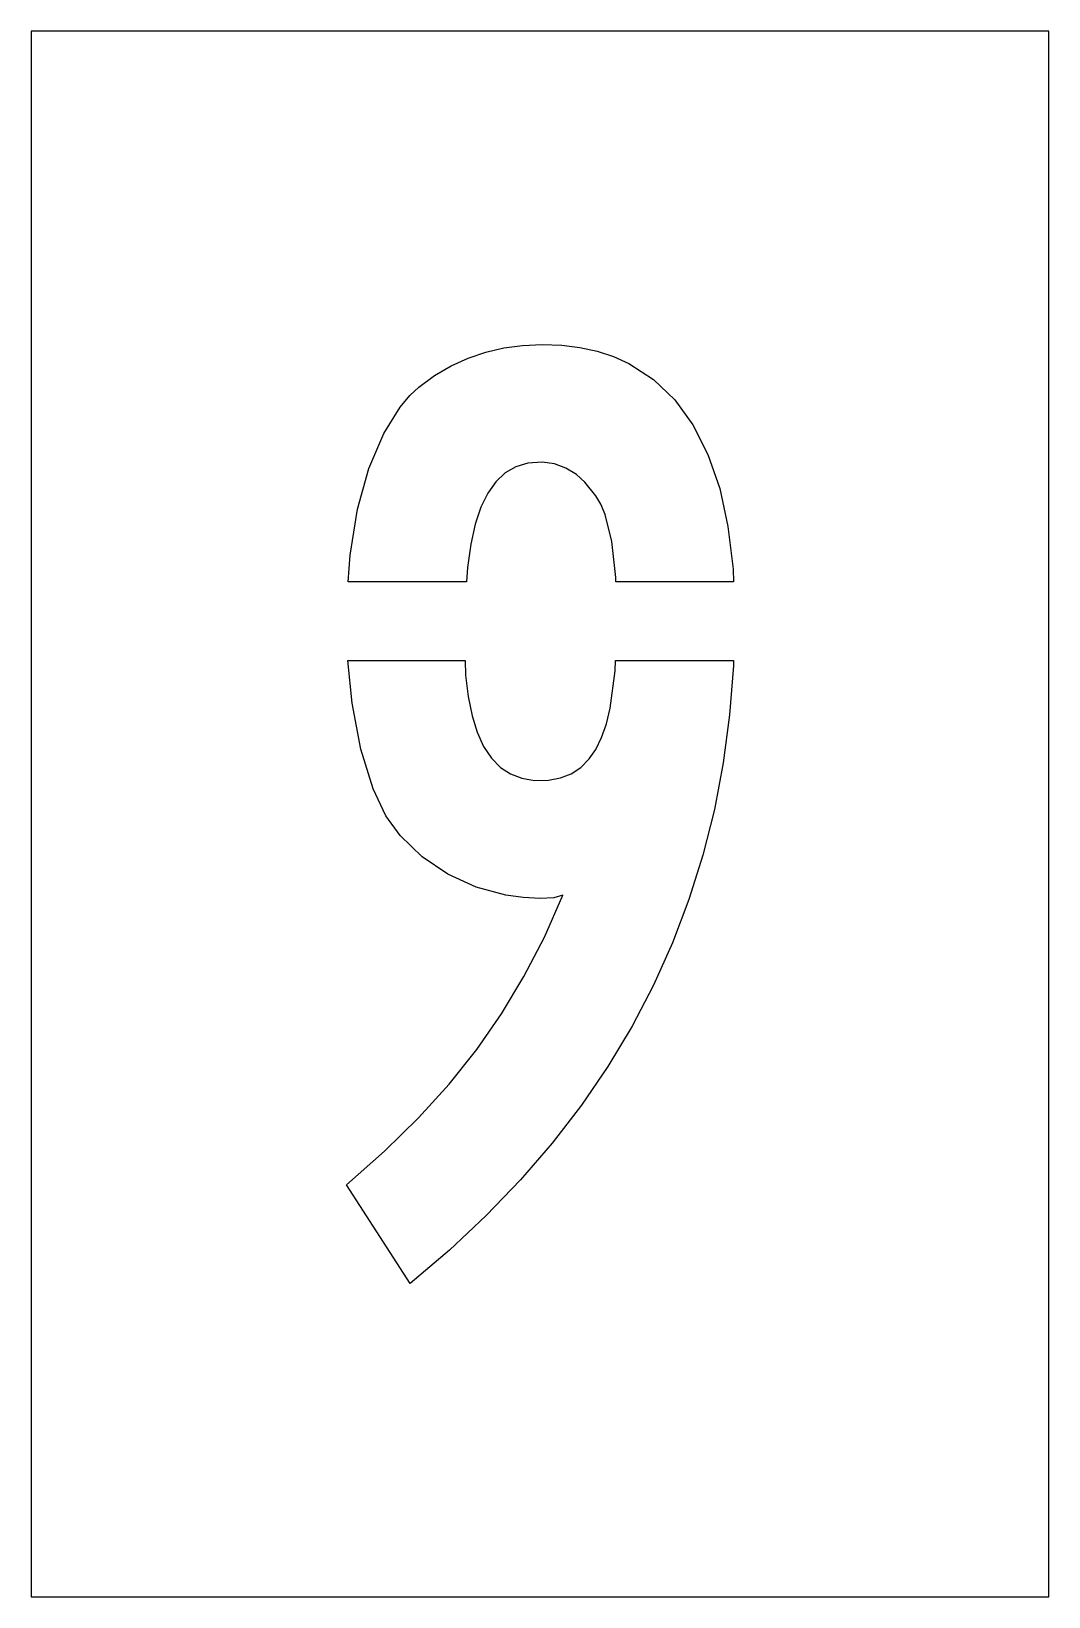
# Model space of a CAD drawing. Extents: x 0 to 6.5, y 0 to 10.
import ezdxf

# ---------------------------------------------------------------- set-up
doc = ezdxf.new("R2010")
doc.units = 0
doc.layers.add('CUT', color=7, linetype='Continuous')
doc.layers.add('OUTSIDE', color=1, linetype='Continuous')

msp = doc.modelspace()

# ---------------------------------------------------------------- linework, layer by layer
at = {"layer": 'CUT'}
for points in [[(3.7091, 6.7413), (3.6673, 6.9125), (3.6391, 6.9792), (3.6062, 7.0329), (3.5368, 7.1188), (3.4833, 7.1682), (3.4158, 7.2102), (3.3437, 7.2367), (3.2634, 7.2479), (3.1721, 7.241), (3.0948, 7.2178), (3.0275, 7.1791), (2.9674, 7.123), (2.9157, 7.05), (2.872, 6.9595), (2.8363, 6.8514), (2.8076, 6.723), (2.7866, 6.5756), (2.7813, 6.4824), (2.0252, 6.4824), (2.0372, 6.6538), (2.085, 6.9468), (2.1568, 7.2072), (2.2516, 7.4312), (2.3569, 7.6), (2.4176, 7.6727), (2.4755, 7.7276), (2.5767, 7.8008), (2.6818, 7.8622), (2.7908, 7.912), (2.9039, 7.9505), (3.019, 7.9775), (3.1382, 7.9939), (3.2634, 8), (3.3891, 7.9955), (3.5055, 7.981), (3.6158, 7.9566), (3.7198, 7.9221), (3.8175, 7.878), (3.9742, 7.7765), (4.1109, 7.6455), (4.2272, 7.4852), (4.323, 7.2962), (4.3979, 7.079), (4.4511, 6.8365), (4.4835, 6.5645), (4.4865, 6.4824), (3.7343, 6.4824), (3.7336, 6.5113)], [(4.2907, 4.7371), (4.2019, 4.4536), (4.097, 4.1772), (3.9752, 3.9062), (3.838, 3.644), (3.6838, 3.3872), (3.5144, 3.1392), (3.3277, 2.8968), (3.1261, 2.663), (2.9069, 2.4349), (2.6715, 2.2138), (2.4197, 2), (2.0133, 2.6308), (2.2564, 2.8459), (2.474, 3.0594), (2.6697, 3.2751), (2.8455, 3.495), (3.0043, 3.723), (3.1477, 3.9609), (3.2778, 4.2127), (3.3958, 4.4806), (3.3381, 4.4643), (3.2521, 4.461), (3.1423, 4.4661), (3.0324, 4.4811), (2.8415, 4.5325), (2.661, 4.615), (2.497, 4.7266), (2.356, 4.8627), (2.2658, 4.9886), (2.1851, 5.161), (2.106, 5.4148), (2.049, 5.7083), (2.022, 5.9804), (2.7725, 5.9804), (2.7749, 5.8879), (2.7912, 5.7496), (2.8156, 5.6277), (2.8482, 5.5222), (2.8898, 5.431), (2.9397, 5.3562), (2.9982, 5.2974), (3.0624, 5.2557), (3.1344, 5.2283), (3.2159, 5.2149), (3.3041, 5.2159), (3.3817, 5.2302), (3.4498, 5.2571), (3.5113, 5.298), (3.5641, 5.3516), (3.6063, 5.413), (3.6431, 5.4878), (3.6738, 5.5752), (3.6985, 5.6751), (3.7309, 5.9143), (3.7333, 5.9804), (4.4867, 5.9804), (4.4859, 5.9482), (4.4614, 5.6342), (4.4206, 5.3273), (4.364, 5.0296)]]:
    msp.add_lwpolyline(points, close=True, dxfattribs=at)
at = {"layer": 'OUTSIDE'}
msp.add_lwpolyline([(0, 0), (6.5, 0), (6.5, 10), (0, 10)], close=True, dxfattribs=at)

doc.saveas('drawing.dxf')
